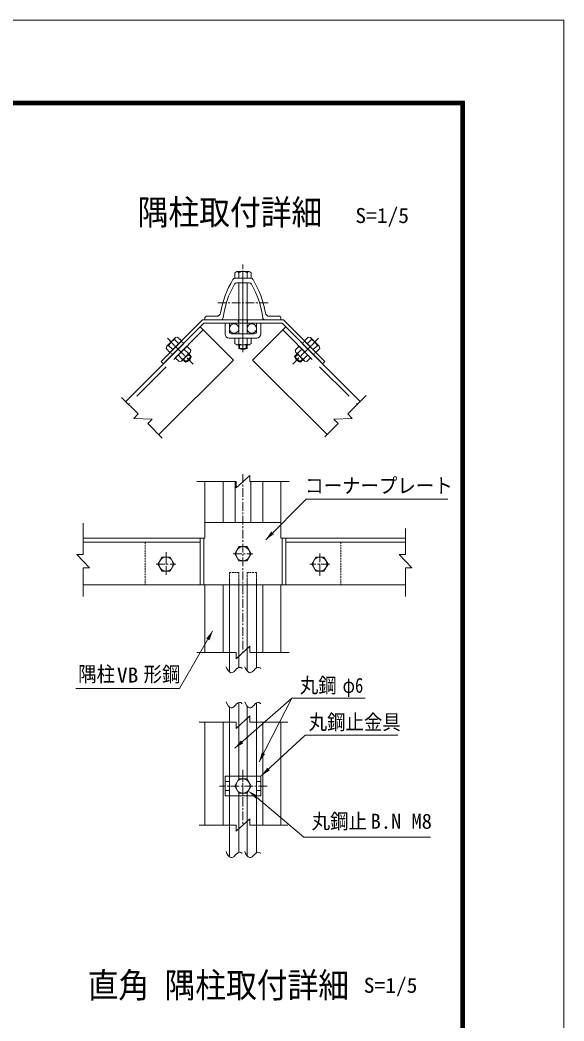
# Model space of a CAD drawing. Units: millimetres, scale not verified, with parts at other scales. Extents: x -4455 to 4455, y -3150 to 3150.
# Drawn here: x 2888 to 4455, y 268 to 3150 of the extents above; entities that cross this region are included whole.
import ezdxf
from ezdxf.enums import TextEntityAlignment as Align

# ---------------------------------------------------------------- set-up
doc = ezdxf.new("R2010")
doc.units = ezdxf.units.MM
doc.header["$LTSCALE"] = 20
for name, pattern in [('DASHED', [7.5, 6, -1.5]), ('USER1', [2, 1.25, -0.25, 0.25, -0.25]), ('USER2', [0.375, 0.25, -0.125]), ('USER3', [4.7625, 3.175, -1.5875])]:
    doc.linetypes.add(name, pattern=pattern)
doc.layers.add('0-1_7詳細', color=7, linetype='Continuous', lineweight=18)
doc.layers.add('1-0_D-TTL', color=7, linetype='Continuous', lineweight=18)
doc.styles.add('ＭＳ ゴシック', font='')
doc.styles.get('ＭＳ ゴシック').set_extended_font_data('MS Gothic')

msp = doc.modelspace()

# ---------------------------------------------------------------- linework, layer by layer
at = {"layer": '0-1_7詳細'}
for p, q in [((3512.74, 2425.9), (3506.86, 2422.51)), ((3506.86, 2422.51), (3506.86, 2406.7)), ((3512.74, 2425.9), (3548.02, 2425.9)), ((3518.38, 2422.51), (3518.38, 2406.7)), ((3542.38, 2422.51), (3542.38, 2406.7)), ((3548.02, 2425.9), (3553.9, 2422.51)), ((3553.9, 2422.51), (3553.9, 2406.7)), ((3506.86, 2406.7), (3553.9, 2406.7)), ((3530.38, 2406.7), (3507.89, 2406.7)), ((3530.38, 2393.2), (3512.59, 2393.2)), ((3518.38, 2393.2), (3518.38, 2247.1)), ((3530.38, 2406.7), (3552.88, 2406.7)), ((3530.38, 2393.2), (3548.18, 2393.2)), ((3542.38, 2393.2), (3542.38, 2247.1)), ((3417.88, 2277.1), (3192.76, 2051.98)), ((3413.91, 2286.7), (3294.42, 2167.22)), ((3417.88, 2277.1), (3301.21, 2160.43)), ((3646.86, 2286.7), (3413.91, 2286.7)), ((3642.88, 2277.1), (3417.88, 2277.1)), ((3420.88, 2292.7), (3420.88, 2286.7)), ((3466.12, 2286.7), (3420.88, 2286.7)), ((3454.11, 2297.2), (3425.38, 2297.2)), ((3594.65, 2286.7), (3639.88, 2286.7)), ((3606.65, 2297.2), (3635.38, 2297.2)), ((3639.88, 2292.7), (3639.88, 2286.7)), ((3642.88, 2277.1), (3868, 2051.98)), ((3642.88, 2277.1), (3759.56, 2160.43)), ((3646.86, 2286.7), (3766.34, 2167.22)), ((3502.74, 2171.03), (3407.28, 2266.49)), ((3558.03, 2171.03), (3653.49, 2266.49)), ((3335.75, 2235.69), (3310.8, 2210.75)), ((3353.48, 2226.27), (3320.22, 2193.01)), ((3334.16, 2229.3), (3345.33, 2218.13)), ((3335.75, 2235.69), (3342.3, 2237.45)), ((3342.3, 2237.45), (3353.48, 2226.27)), ((3553.9, 2234.5), (3506.86, 2234.5)), ((3506.86, 2218.63), (3506.86, 2234.5)), ((3518.38, 2217.36), (3518.38, 2234.5)), ((3542.38, 2217.36), (3542.38, 2234.5)), ((3718.46, 2237.45), (3707.29, 2226.27)), ((3707.29, 2226.27), (3740.55, 2193.01)), ((3726.61, 2229.3), (3715.43, 2218.13)), ((3725.02, 2235.69), (3718.46, 2237.45)), ((3725.02, 2235.69), (3749.97, 2210.75)), ((3310.8, 2210.75), (3309.04, 2204.19)), ((3309.04, 2204.19), (3320.22, 2193.01)), ((3317.19, 2212.33), (3328.36, 2201.16)), ((3335.49, 2177.74), (3368.75, 2211)), ((3353.14, 2168.23), (3378.26, 2193.35)), ((3372.73, 2190.73), (3360.61, 2202.85)), ((3512.62, 2215.3), (3506.86, 2218.63)), ((3548.14, 2215.3), (3512.62, 2215.3)), ((3518.38, 2215.3), (3518.38, 2204.64)), ((3542.38, 2204.64), (3518.38, 2204.64)), ((3542.38, 2215.3), (3542.38, 2204.64)), ((3680.79, 2199.78), (3692.01, 2211)), ((3682.51, 2193.35), (3680.79, 2199.78)), ((3707.63, 2168.23), (3682.51, 2193.35)), ((3688.04, 2190.73), (3700.16, 2202.85)), ((3725.28, 2177.74), (3692.01, 2211)), ((3743.58, 2212.33), (3732.4, 2201.16)), ((3751.72, 2204.19), (3740.55, 2193.01)), ((3749.97, 2210.75), (3751.72, 2204.19)), ((3502.74, 2171.03), (3288.22, 1956.52)), ((3301.21, 2160.43), (3294.42, 2167.22)), ((3346.72, 2166.51), (3335.49, 2177.74)), ((3355.76, 2173.76), (3343.64, 2185.88)), ((3353.14, 2168.23), (3346.72, 2166.51)), ((3357.21, 2172.31), (3364.75, 2164.77)), ((3364.75, 2164.77), (3381.72, 2181.74)), ((3374.18, 2189.28), (3381.72, 2181.74)), ((3558.03, 2171.03), (3772.54, 1956.52)), ((3686.58, 2189.28), (3679.04, 2181.74)), ((3696.02, 2164.77), (3679.04, 2181.74)), ((3703.55, 2172.31), (3696.02, 2164.77)), ((3705.01, 2173.76), (3717.13, 2185.88)), ((3759.56, 2160.43), (3766.34, 2167.22)), ((3420.88, 1821.07), (3420.88, 1658.6)), ((3639.88, 1821.07), (3639.88, 1658.6)), ((3420.88, 1703.6), (3639.88, 1703.6)), ((3420.88, 1658.6), (3070.14, 1658.6)), ((3407.28, 1646.6), (3070.14, 1646.6)), ((3407.28, 1658.6), (3407.28, 1523.6)), ((3417.88, 1658.6), (3417.88, 1523.6)), ((3639.88, 1658.6), (3998.49, 1658.6)), ((3642.88, 1658.6), (3642.88, 1523.6)), ((3653.49, 1658.6), (3653.49, 1523.6)), ((3653.49, 1646.6), (3996.24, 1646.6)), ((3491.43, 1538.6), (3491.43, 1273.04)), ((3518.43, 1538.6), (3518.43, 1285.42)), ((3542.33, 1538.6), (3542.33, 1275.82)), ((3569.33, 1538.6), (3569.33, 1284.42)), ((3458.29, 1523.6), (3070.14, 1523.6)), ((3420.88, 1523.6), (3639.88, 1523.6)), ((3420.88, 1523.6), (3420.88, 1328.93)), ((3604.72, 1523.6), (3998.49, 1523.6)), ((3639.88, 1523.6), (3639.88, 1328.93)), ((3518.43, 973.1), (3518.43, 1184.42)), ((3569.33, 973.1), (3569.33, 1183.42)), ((3491.43, 973.1), (3491.43, 1172.04)), ((3542.33, 973.1), (3542.33, 1174.81)), ((3420.88, 1128.28), (3420.88, 832.15)), ((3639.88, 1128.28), (3639.88, 832.15)), ((3478.78, 973.1), (3478.78, 916.1)), ((3581.98, 973.1), (3478.78, 973.1)), ((3581.98, 973.1), (3581.98, 916.1)), ((3581.98, 916.1), (3478.78, 916.1)), ((3491.43, 916.1), (3491.43, 740.79)), ((3518.43, 916.1), (3518.43, 753.17)), ((3542.33, 916.1), (3542.33, 743.56)), ((3569.33, 916.1), (3569.33, 752.17))]:
    msp.add_line(p, q, dxfattribs=at)
at = {"layer": '0-1_7詳細', "color": 1, "linetype": 'USER1'}
for p, q in [((3530.38, 2194.25), (3530.38, 2446.03)), ((3530.38, 2424.72), (3530.38, 2266.14)), ((3530.38, 2409.5), (3530.38, 2277.88)), ((3602.93, 2335.65), (3456.2, 2335.65)), ((3530.38, 2362.52), (3530.38, 2215.2)), ((3530.38, 2347.43), (3530.38, 2215.2)), ((3530.38, 2258.37), (3530.38, 2223.99)), ((3386.95, 2159.54), (3311.97, 2234.52)), ((3361.36, 2185.13), (3320.19, 2226.3)), ((3673.82, 2159.54), (3748.8, 2234.52)), ((3699.4, 2185.13), (3740.57, 2226.3)), ((3699.4, 2185.13), (3740.57, 2226.3)), ((3530.38, 1842.36), (3530.38, 1328.93)), ((3308.91, 1617.74), (3308.91, 1548.35)), ((3751.86, 1549.36), (3751.86, 1618.75)), ((3308.91, 1607.51), (3308.91, 1559.68)), ((3501.82, 1613.6), (3558.94, 1613.6)), ((3751.86, 1559.59), (3751.86, 1607.42)), ((3280.35, 1583.55), (3337.47, 1583.55)), ((3780.42, 1583.55), (3723.3, 1583.55)), ((3530.38, 991.01), (3530.38, 832.15)), ((3530.38, 982.74), (3530.38, 906.17)), ((3599.92, 944.6), (3462.58, 944.6))]:
    msp.add_line(p, q, dxfattribs=at)
at = {"layer": '0-1_7詳細', "color": 3}
for p, q in [((3491.38, 2277.1), (3478.78, 2277.1)), ((3478.78, 2277.1), (3478.78, 2246.5)), ((3491.38, 2277.1), (3491.38, 2253.1)), ((3569.38, 2277.1), (3569.38, 2253.1)), ((3581.98, 2277.1), (3569.38, 2277.1)), ((3581.98, 2277.1), (3581.98, 2246.5)), ((3569.98, 2234.5), (3490.78, 2234.5)), ((3563.38, 2247.1), (3497.38, 2247.1)), ((3473.38, 1821.07), (3473.38, 1703.6)), ((3507.88, 1821.07), (3507.88, 1703.6)), ((3552.88, 1821.07), (3552.88, 1703.6)), ((3587.38, 1821.07), (3587.38, 1703.6)), ((3473.38, 1523.6), (3473.38, 1328.93)), ((3587.38, 1523.6), (3587.38, 1328.93)), ((3473.38, 1128.28), (3473.38, 832.15)), ((3587.38, 1128.28), (3587.38, 832.15))]:
    msp.add_line(p, q, dxfattribs=at)
at = {"layer": '0-1_7詳細', "color": 1, "linetype": 'USER2'}
for p, q in [((3516.88, 2286.7), (3516.88, 2277.1)), ((3543.88, 2286.7), (3543.88, 2277.1)), ((3359.55, 2218.76), (3352.76, 2225.55)), ((3701.22, 2218.76), (3708.01, 2225.55)), ((3701.22, 2218.76), (3708.01, 2225.55)), ((3327.73, 2186.94), (3320.94, 2193.73)), ((3733.04, 2186.94), (3739.83, 2193.73)), ((3733.04, 2186.94), (3739.83, 2193.73))]:
    msp.add_line(p, q, dxfattribs=at)
at = {"layer": '0-1_7詳細', "color": 3, "linetype": 'DASHED'}
for p, q in [((3415.76, 2258.01), (3201.25, 2043.5)), ((3645, 2258.01), (3859.52, 2043.5))]:
    msp.add_line(p, q, dxfattribs=at)
at = {"layer": '0-1_7詳細', "color": 1}
for p, q in [((3520.78, 2215.3), (3520.78, 2203.43)), ((3539.98, 2215.3), (3539.98, 2203.43)), ((3358.91, 2174), (3367.3, 2165.61)), ((3372.49, 2187.58), (3380.88, 2179.19)), ((3688.28, 2187.58), (3679.88, 2179.19)), ((3701.86, 2174), (3693.46, 2165.61)), ((3671.23, 1197.72), (3506.99, 1053.51)), ((3569.75, 912.46), (3705.36, 797.51)), ((3705.36, 797.51), (4070.75, 797.51))]:
    msp.add_line(p, q, dxfattribs=at)
at = {"layer": '0-1_7詳細', "color": 4}
for p, q in [((3228.82, 2015.93), (3180.95, 2063.79)), ((3831.95, 2015.93), (3885.38, 2069.36)), ((3228.82, 2015.93), (3216.09, 2003.2)), ((3216.09, 2003.2), (3268.96, 2001.24)), ((3256.23, 1988.51), (3268.96, 2001.24)), ((3844.68, 2003.2), (3791.81, 2001.24)), ((3804.53, 1988.51), (3791.81, 2001.24)), ((3831.95, 2015.93), (3844.68, 2003.2)), ((3256.23, 1988.51), (3298.08, 1946.67)), ((3804.53, 1988.51), (3766.38, 1950.36)), ((3511, 1821.07), (3397.69, 1821.07)), ((3511, 1803.07), (3549.77, 1839.07)), ((3511, 1821.07), (3511, 1803.07)), ((3549.77, 1821.07), (3549.77, 1839.07)), ((3549.77, 1821.07), (3663.08, 1821.07)), ((3070.14, 1611.49), (3070.14, 1700.99)), ((3998.49, 1611.49), (3998.49, 1686.52)), ((3052.14, 1611.49), (3088.14, 1572.71)), ((3070.14, 1611.49), (3052.14, 1611.49)), ((3980.49, 1611.49), (4016.49, 1572.71)), ((3998.49, 1611.49), (3980.49, 1611.49)), ((3070.14, 1572.71), (3070.14, 1490.18)), ((3070.14, 1572.71), (3088.14, 1572.71)), ((3998.49, 1572.71), (3998.49, 1490.18)), ((3998.49, 1572.71), (4016.49, 1572.71)), ((3511, 1328.93), (3397.69, 1328.93)), ((3511, 1310.93), (3549.77, 1346.93)), ((3511, 1328.93), (3511, 1310.93)), ((3549.77, 1328.93), (3549.77, 1346.93)), ((3549.77, 1328.93), (3663.08, 1328.93)), ((3511, 1128.28), (3403.81, 1128.28)), ((3511, 1110.28), (3549.77, 1146.28)), ((3511, 1128.28), (3511, 1110.28)), ((3549.77, 1128.28), (3549.77, 1146.28)), ((3549.77, 1128.28), (3659.96, 1128.28)), ((3549.77, 832.15), (3549.77, 850.15)), ((3511, 832.15), (3403.81, 832.15)), ((3549.77, 832.15), (3659.96, 832.15))]:
    msp.add_line(p, q, dxfattribs=at)
at = {"layer": '0-1_7詳細', "color": 3, "linetype": 'USER2'}
for p, q in [((3248.91, 1646.6), (3248.91, 1523.6)), ((3811.86, 1646.6), (3811.86, 1523.6)), ((3491.43, 1558.93), (3491.43, 1538.6)), ((3491.43, 1558.93), (3518.43, 1558.93)), ((3518.43, 1558.93), (3518.43, 1538.6)), ((3542.33, 1558.93), (3542.33, 1538.6)), ((3569.33, 1558.93), (3542.33, 1558.93)), ((3569.33, 1558.93), (3569.33, 1538.6))]:
    msp.add_line(p, q, dxfattribs=at)
at = {"layer": '0-1_7詳細', "color": 1, "linetype": 'USER3'}
for p, q in [((3491.38, 957.35), (3478.78, 957.35)), ((3491.38, 973.1), (3491.38, 916.1)), ((3518.43, 973.1), (3518.43, 964.64)), ((3542.33, 973.1), (3542.33, 964.64)), ((3569.38, 973.1), (3569.38, 916.1)), ((3569.38, 957.35), (3581.98, 957.35)), ((3491.38, 931.85), (3478.78, 931.85)), ((3518.43, 924.56), (3518.43, 916.1)), ((3542.33, 924.56), (3542.33, 916.1)), ((3569.38, 931.85), (3581.98, 931.85))]:
    msp.add_line(p, q, dxfattribs=at)
at = {"layer": '0-1_7詳細'}
for points in [[(3548.14, 2215.3), (3553.9, 2218.63), (3553.9, 2234.5)], [(3378.26, 2193.35), (3379.98, 2199.78), (3368.75, 2211)], [(3707.63, 2168.23), (3714.05, 2166.51), (3725.28, 2177.74)]]:
    msp.add_lwpolyline(points, dxfattribs=at)
at = {"layer": '0-1_7詳細', "color": 4}
for points in [[(4120, 1771.02), (3711.95, 1771.02), (3596.03, 1653.83)], [(3481.84, 1288.02), (3484.11, 1282.89), (3487.79, 1276.87), (3491.58, 1272.89), (3495.49, 1270.96), (3499.51, 1271.07), (3503.65, 1273.23), (3507.9, 1277.44), (3512.13, 1281.87), (3516.2, 1284.71), (3520.12, 1285.96), (3523.87, 1285.61), (3527.47, 1283.67), (3527.84, 1283.28)], [(3535.38, 1288.02), (3537.65, 1282.89), (3541.33, 1276.87), (3545.12, 1272.89), (3549.03, 1270.96), (3553.06, 1271.07), (3557.19, 1273.23), (3561.45, 1277.44), (3565.68, 1281.87), (3569.75, 1284.71), (3573.66, 1285.96), (3577.42, 1285.61), (3581.01, 1283.67), (3581.39, 1283.28)], [(3481.84, 1187.02), (3484.11, 1181.89), (3487.79, 1175.86), (3491.58, 1171.89), (3495.49, 1169.96), (3499.51, 1170.07), (3503.65, 1172.23), (3507.9, 1176.44), (3512.13, 1180.87), (3516.2, 1183.71), (3520.12, 1184.95), (3523.87, 1184.61), (3527.47, 1182.66), (3527.84, 1182.28)], [(3535.38, 1187.02), (3537.65, 1181.89), (3541.33, 1175.86), (3545.12, 1171.89), (3549.03, 1169.96), (3553.06, 1170.07), (3557.19, 1172.23), (3561.45, 1176.44), (3565.68, 1180.87), (3569.75, 1183.71), (3573.66, 1184.95), (3577.42, 1184.61), (3581.01, 1182.66), (3581.39, 1182.28)], [(3511, 832.15), (3511, 814.15), (3549.77, 850.15)], [(3481.84, 755.77), (3484.11, 750.64), (3487.79, 744.61), (3491.58, 740.64), (3495.49, 738.71), (3499.51, 738.82), (3503.65, 740.98), (3507.9, 745.19), (3512.13, 749.62), (3516.2, 752.46), (3520.12, 753.7), (3523.87, 753.35), (3527.47, 751.41), (3527.84, 751.03)], [(3535.38, 755.77), (3537.65, 750.64), (3541.33, 744.61), (3545.12, 740.64), (3549.03, 738.71), (3553.06, 738.82), (3557.19, 740.98), (3561.45, 745.19), (3565.68, 749.62), (3569.75, 752.46), (3573.66, 753.7), (3577.42, 753.35), (3581.01, 751.41), (3581.39, 751.03)]]:
    msp.add_lwpolyline(points, dxfattribs=at)
at = {"layer": '0-1_7詳細', "color": 3}
for points in [[(3553.9, 1613.6), (3542.14, 1633.96), (3518.62, 1633.96), (3506.86, 1613.6), (3518.62, 1593.23), (3542.14, 1593.23)], [(3332.43, 1583.55), (3320.67, 1603.92), (3297.15, 1603.92), (3285.39, 1583.55), (3297.15, 1563.18), (3320.67, 1563.18)], [(3728.34, 1583.55), (3740.1, 1563.18), (3763.62, 1563.18), (3775.38, 1583.55), (3763.62, 1603.92), (3740.1, 1603.92)], [(3553.9, 944.6), (3542.14, 964.97), (3518.62, 964.97), (3506.86, 944.6), (3518.62, 924.23), (3542.14, 924.23)]]:
    msp.add_lwpolyline(points, close=True, dxfattribs=at)
at = {"layer": '0-1_7詳細', "color": 1}
for points in [[(3049.35, 1224.94), (3347.52, 1224.94), (3443.14, 1390.9)], [(3881.92, 1197.72), (3671.23, 1197.72), (3576.79, 1013.96)], [(3976.03, 1091.12), (3709.98, 1091.12), (3583.45, 974.46)]]:
    msp.add_lwpolyline(points, dxfattribs=at)
at = {"layer": '0-1_7詳細', "color": 3}
for centre, radius in [((3504.93, 2261.73), 13.5), ((3555.83, 2261.73), 13.5), ((3530.38, 1613.6), 20.4), ((3308.91, 1583.55), 20.4), ((3751.86, 1583.55), 20.4), ((3530.38, 944.6), 20.4)]:
    msp.add_circle(centre, radius, dxfattribs=at)
at = {"layer": '0-1_7詳細'}
for centre, radius, start, end in [((3513.05, 2420.02), 5.88, 24.94299, 92.968), ((3530.38, 2402.99), 22.91, 58.40741, 121.59259), ((3547.72, 2420.02), 5.88, 87.032, 155.05701), ((3733.74, 2262.5), 271.5, 148.81495, 170.5186), ((3507.89, 2399.2), 7.5, 90, 148.81495), ((3512.59, 2385.7), 7.5, 90, 149.98767), ((3548.18, 2385.7), 7.5, 30.01233, 90), ((3552.88, 2399.2), 7.5, 31.18505, 90), ((3327.03, 2262.5), 271.5, 9.4814, 31.18505), ((3723.57, 2262.14), 252, 149.65378, 173.11487), ((3337.2, 2262.14), 252, 6.88513, 30.34622), ((3454.11, 2309.2), 12, 270, 350.5186), ((3606.65, 2309.2), 12, 189.4814, 270), ((3425.38, 2292.7), 4.5, 90, 180), ((3466.12, 2294.2), 7.5, 270, 352.36249), ((3594.65, 2294.2), 7.5, 187.63751, 270), ((3635.38, 2292.7), 4.5, 0, 90), ((3339.47, 2207.02), 22.91, 103.40741, 166.59259), ((3339.69, 2231.32), 5.88, 132.032, 200.05701), ((3721.08, 2231.32), 5.88, 339.94299, 47.968), ((3721.3, 2207.02), 22.91, 13.40741, 76.59259), ((3315.17, 2206.81), 5.88, 69.94299, 137.968), ((3340.24, 2206.25), 36, 295.52878, 334.47122), ((3371.83, 2199.78), 9.09, 275.6618, 315), ((3512.62, 2224.39), 9.09, 270, 309.3382), ((3530.38, 2251.3), 36, 250.52878, 289.47122), ((3530.38, 2225.43), 24, 240, 300), ((3548.14, 2224.39), 9.09, 230.6618, 270), ((3688.93, 2199.78), 9.09, 225, 264.3382), ((3720.52, 2206.25), 36, 205.52878, 244.47122), ((3745.6, 2206.81), 5.88, 42.032, 110.05701), ((3346.71, 2174.66), 9.09, 315, 354.3382), ((3358.54, 2187.95), 24, 285, 345), ((3702.23, 2187.95), 24, 195, 255), ((3714.05, 2174.66), 9.09, 185.6618, 225)]:
    msp.add_arc(centre, radius, start, end, dxfattribs=at)
at = {"layer": '0-1_7詳細', "color": 3}
for centre, radius, start, end in [((3497.38, 2253.1), 6, 180, 270), ((3563.38, 2253.1), 6, 270, 0), ((3490.78, 2246.5), 12, 180, 270), ((3569.98, 2246.5), 12, 270, 0)]:
    msp.add_arc(centre, radius, start, end, dxfattribs=at)
at = {"layer": '0-1_7詳細', "color": 4}
msp.add_solid([(3594.62, 1652.41), (3612.02, 1677.4), (3619.42, 1670.08)], dxfattribs=at)
at = {"layer": '0-1_7詳細', "color": 1}
for points in [[(3444.14, 1392.63), (3433.68, 1364.04), (3424.65, 1369.24)], [(3505.49, 1052.19), (3524.59, 1075.9), (3531.47, 1068.07)], [(3575.87, 1012.18), (3584.95, 1041.24), (3594.22, 1036.48)], [(3581.98, 973.1), (3600.51, 997.27), (3607.57, 989.61)], [(3566.76, 908.45), (3545.7, 930.4), (3572.74, 916.46)]]:
    msp.add_solid(points, dxfattribs=at)
at = {"layer": '1-0_D-TTL', "color": 2}
msp.add_lwpolyline([(-4454.97, 3150.29), (4454.73, 3150.29), (4454.73, -3150.14), (-4454.97, -3150.14)], close=True, dxfattribs=at)
at = {"layer": '1-0_D-TTL'}
for points in [[(-4168.58, 2916.94), (4168.35, 2916.94), (4168.35, -2916.79), (-4168.58, -2916.79)], [(-4165.93, 2914.29), (4165.7, 2914.29), (4165.7, -2914.14), (-4165.93, -2914.14)], [(-4163.28, 2911.63), (4163.04, 2911.63), (4163.04, -2911.49), (-4163.28, -2911.49)], [(-4160.63, 2908.98), (4160.39, 2908.98), (4160.39, -2908.84), (-4160.63, -2908.84)], [(-4157.98, 2906.33), (4157.74, 2906.33), (4157.74, -2906.19), (-4157.98, -2906.19)]]:
    msp.add_lwpolyline(points, close=True, dxfattribs=at)

# ---------------------------------------------------------------- texts
at = {"layer": '0-1_7詳細', "style": 'ＭＳ ゴシック', "width": 0.9}
for s, height, p in [('隅柱取付詳細', 72.14, (3227.23, 2538.98)), ('直角 隅柱取付詳細', 72.16, (3083.13, 313.27))]:
    msp.add_text(s, height=height, dxfattribs=at).set_placement(p, align=Align.BOTTOM_LEFT)
at = {"layer": '0-1_7詳細', "color": 3, "style": 'ＭＳ ゴシック'}
for s, width, p in [('S=1/5', 1.05, (3854.01, 2552.68)), ('コーナープレート', 0.9, (3709.58, 1774.98)), ('隅柱', 0.9, (3055.71, 1232.39)), ('VB', 1.05, (3167.37, 1229.52)), ('形鋼', 0.9, (3244.05, 1231.77)), ('丸鋼', 0.9, (3694.06, 1199.9)), ('φ6', 0.8, (3817.26, 1199.9)), ('丸鋼止金具', 0.9, (3719.39, 1094.1)), ('丸鋼止', 0.9, (3728.19, 808.51)), ('S=1/5', 1.05, (3878.18, 336.06))]:
    msp.add_text(s, height=43.26, dxfattribs=dict(at, width=width)).set_placement(p, align=Align.BOTTOM_LEFT)
msp.add_text('B.N M8', height=43.26, dxfattribs=at).set_placement((3897.9, 808.51), align=Align.BOTTOM_LEFT)

doc.saveas('drawing.dxf')
